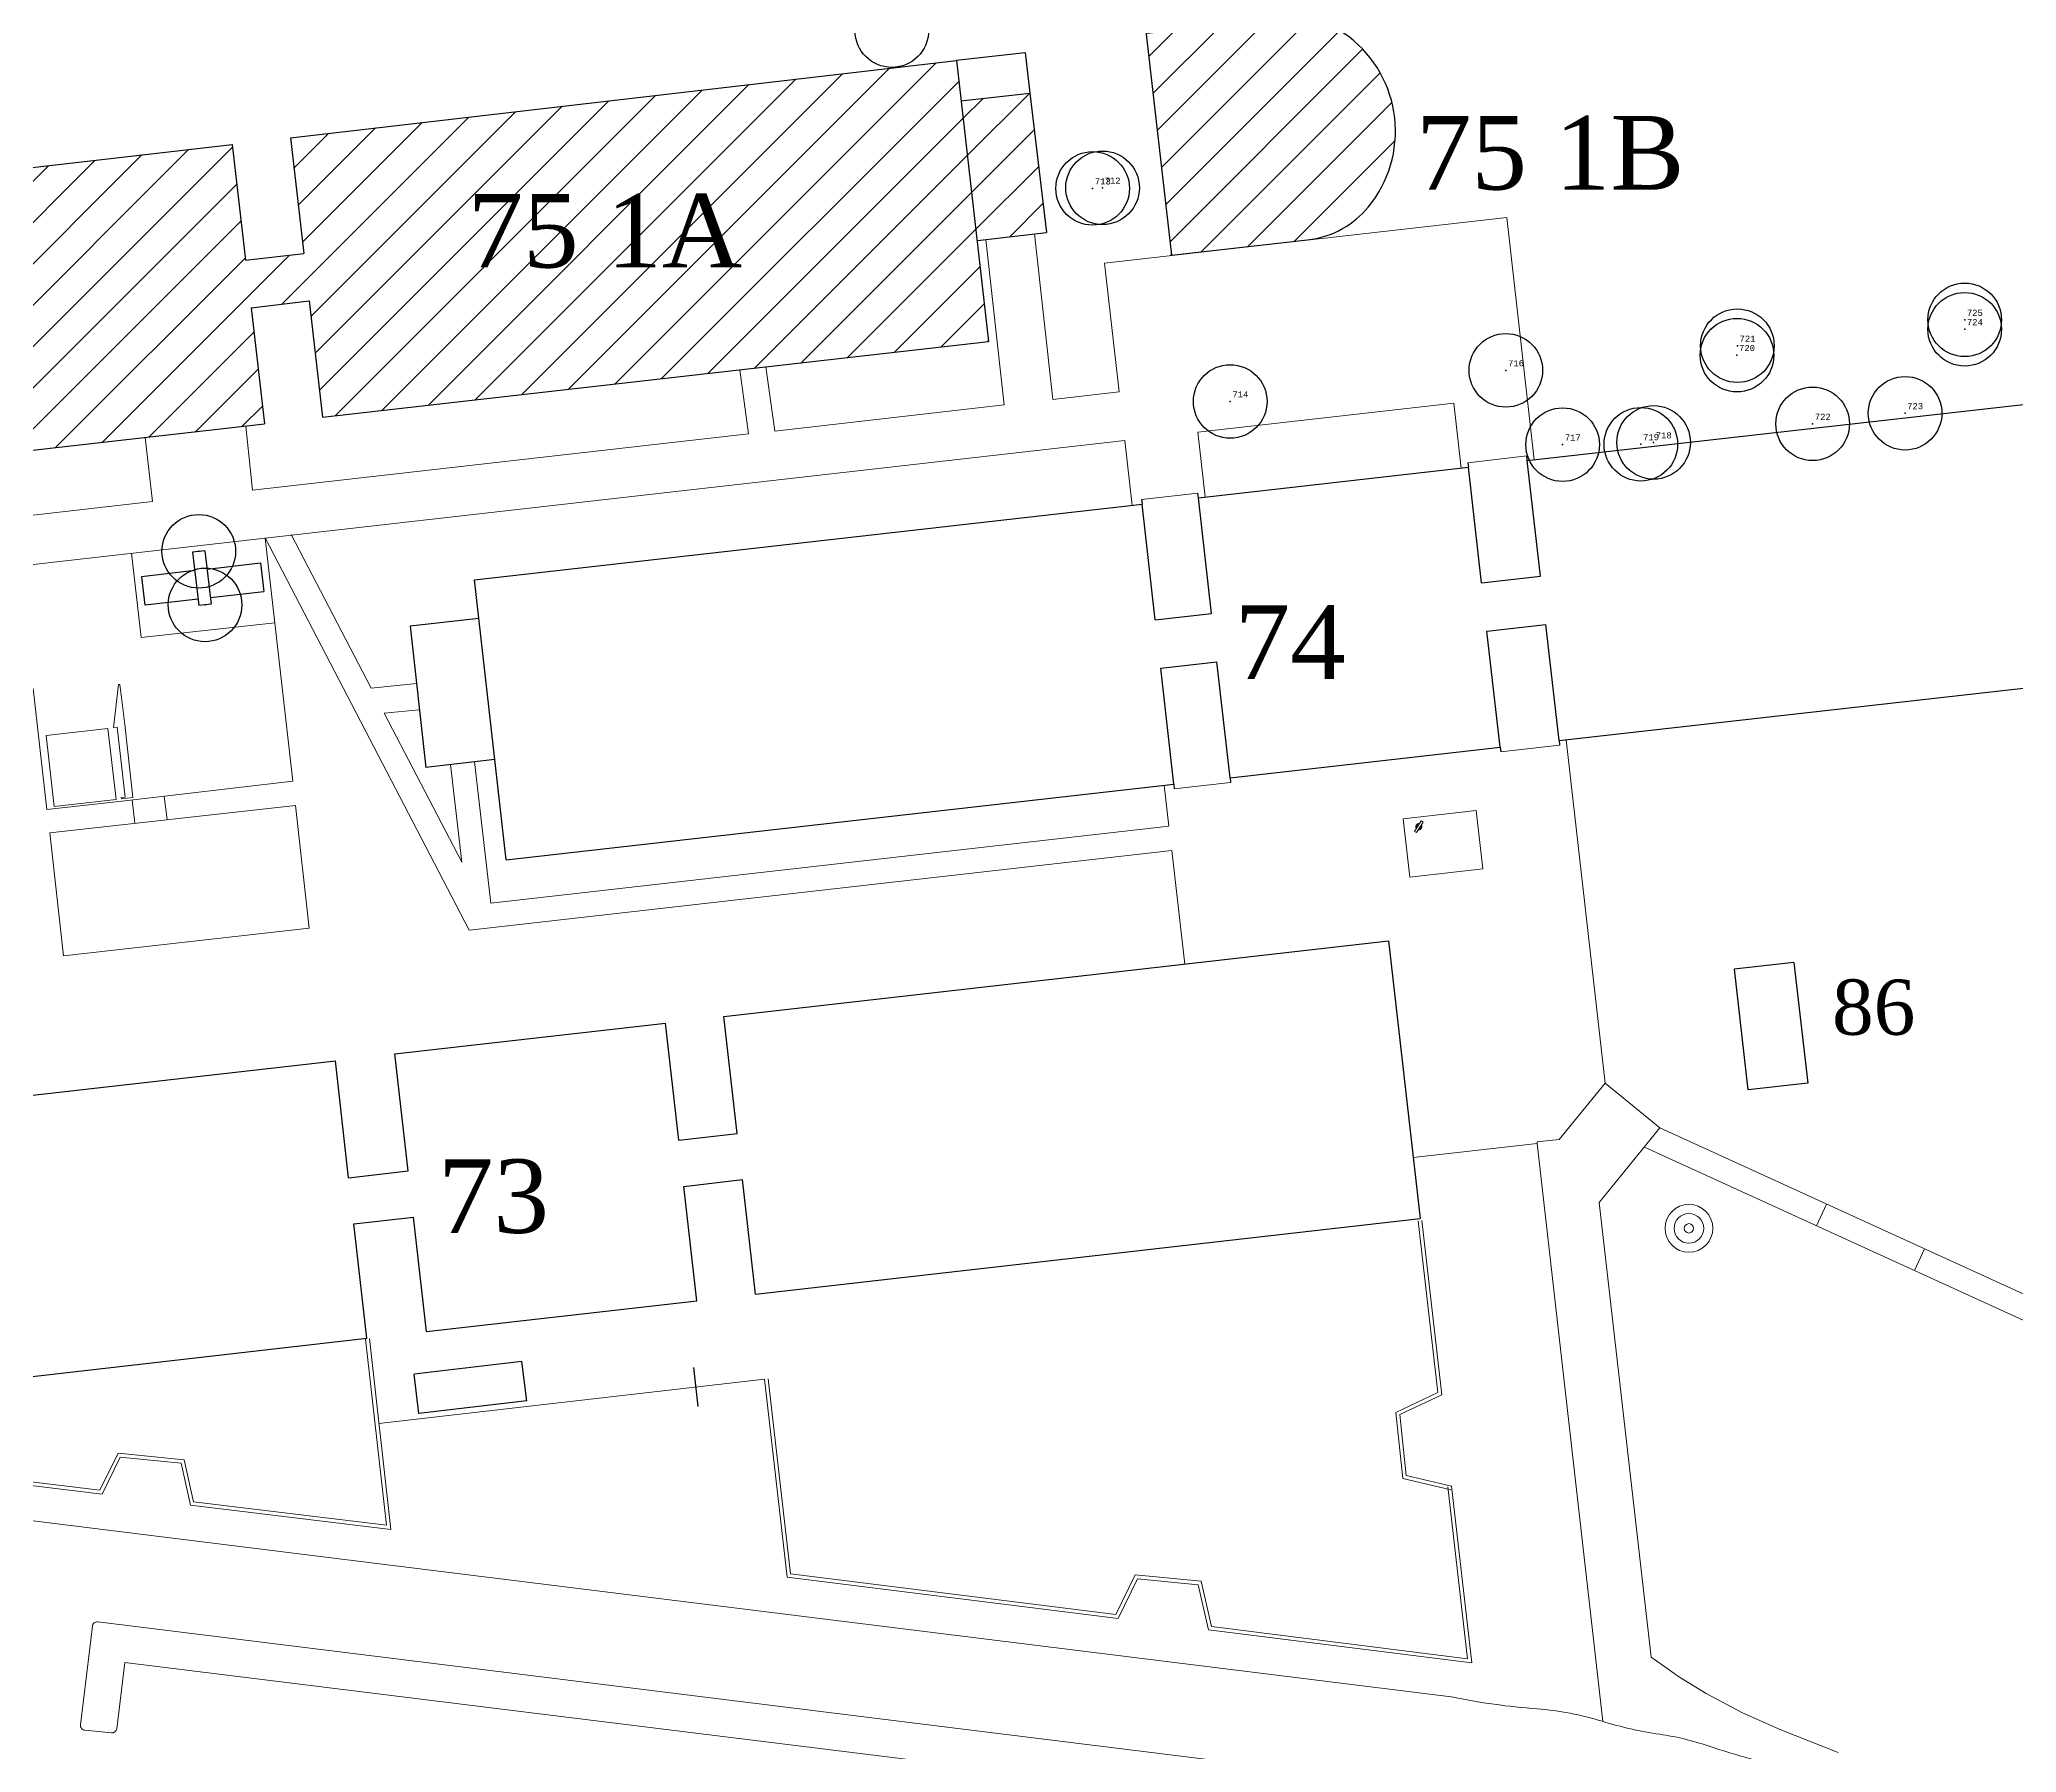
# Model space of a CAD drawing. Header units: millimetres. Extents: x 740 to 5908, y 1492 to 3373.
# Drawn here: x 5010.2 to 5171.4, y 3005.5 to 3145.2 of the extents above; entities that cross this region are included whole.
import ezdxf
from ezdxf.enums import TextEntityAlignment as Align

# ---------------------------------------------------------------- set-up
doc = ezdxf.new("R2010")
doc.units = ezdxf.units.MM
doc.header["$PDMODE"] = 32
doc.header["$PDSIZE"] = 6
for name, color, linetype in [('AUXIPUNT', 7, 'Continuous'), ('CONSTRU3', 3, 'Continuous'), ('CVL_PUNTO_NUM', 7, 'Continuous'), ('EDIFICIOS', 7, 'Continuous'), ('INSTALACIONES', 7, 'Continuous'), ('ORNATO', 1, 'Continuous')]:
    doc.layers.add(name, color=color, linetype=linetype)
doc.layers.add('VIAPEATO', color=8, linetype='Continuous', lineweight=0)
doc.styles.add('ARIAL', font='BOOKOS.TTF')
doc.styles.add('MONOTXT4', font='MONOTXT4.shx')
pattern_1 = [(45, (15638.3434, 6030.325), (-1.683798, 1.683798), [])]

msp = doc.modelspace()

# ---------------------------------------------------------------- hatches: boundary and pattern name
at = {"layer": 'EDIFICIOS', "lineweight": 0}
h = msp.add_hatch(dxfattribs=at)
h.set_pattern_fill('ANSI31', color=5, scale=0.75, style=0)
h.set_pattern_definition(pattern_1)
h.paths.add_polyline_path([(5113.62, 3128.87, 0.101456), (5116.48, 3129.8, 0.091213), (5118.56, 3131.54, 0.424272), (5117, 3145.43, 0.091214), (5114.59, 3146.67, 0.01388), (5114.23, 3146.77, 0.086469), (5111.66, 3146.95), (5100.5, 3145.7, 0.414214), (5100.45, 3145.64), (5102.53, 3127.63)])
h = msp.add_hatch(dxfattribs=at)
h.set_pattern_fill('ANSI31', color=5, scale=0.75, style=0)
h.set_pattern_definition(pattern_1)
h.paths.add_polyline_path([(5084.98, 3143.49), (5030.66, 3137.2), (5031.75, 3127.77), (5027, 3127.22), (5025.91, 3136.65), (5003.82, 3134.1), (5004.91, 3124.66), (5000.19, 3124.12), (4999.09, 3133.55), (4944.87, 3127.28), (4947.44, 3104.64), (5001.72, 3110.81), (5000.63, 3120.24), (5005.36, 3120.79), (5006.45, 3111.35), (5028.55, 3113.86), (5027.45, 3123.34), (5032.2, 3123.89), (5033.29, 3114.4), (5087.59, 3120.57)])
h.paths.add_polyline_path([(5090.96, 3140.85), (5085.35, 3140.21), (5086.65, 3128.81), (5092.32, 3129.46)])
h.paths.add_polyline_path([(4945.21, 3124.24), (4939.61, 3123.6), (4940.87, 3112.19), (4946.51, 3112.83)])
h.paths.add_polyline_path([(5043.53, 3124.93), (5071.89, 3124.93), (5071.89, 3134.42), (5043.53, 3134.42)], flags=24)

# ---------------------------------------------------------------- linework, layer by layer
at = {"color": 8, "lineweight": 0}
for p, q in [((5131.5, 3111.25), (5126.7, 3110.7)), ((5104.67, 3108.21), (5100.08, 3107.69)), ((5129.37, 3087.11), (5134.17, 3087.65)), ((5102.75, 3084.1), (5107.34, 3084.62)), ((5127.38, 3082.34), (5121.42, 3081.65)), ((5121.42, 3081.65), (5121.96, 3076.88)), ((5122.88, 3081.49), (5122.34, 3080.63)), ((5123.05, 3081.39), (5122.51, 3080.53)), ((5123.05, 3081.39), (5122.88, 3081.49)), ((5127.38, 3082.34), (5127.91, 3077.57)), ((5122.51, 3080.53), (5122.34, 3080.63)), ((5127.91, 3077.57), (5121.96, 3076.88)), ((5124.24, 3034.86), (5122.64, 3048.86)), ((5124.56, 3034.68), (5122.94, 3048.9)), ((5038.51, 3024.03), (5036.8, 3039.22)), ((5038.85, 3023.69), (5037.1, 3039.26)), ((5071.44, 3020.06), (5069.64, 3035.98)), ((5069.34, 3035.95), (5037.88, 3032.34)), ((5071.17, 3019.79), (5069.34, 3035.95)), ((5120.81, 3033.24), (5124.24, 3034.86)), ((5121.13, 3033.06), (5124.56, 3034.68)), ((5121.39, 3027.84), (5120.81, 3033.24)), ((5121.66, 3028.09), (5121.13, 3033.06)), ((5016.61, 3029.9), (5015.13, 3026.89)), ((5016.78, 3029.59), (5015.31, 3026.56)), ((5021.99, 3029.37), (5016.61, 3029.9)), ((5021.74, 3029.1), (5016.78, 3029.59)), ((5000.55, 3028.36), (5015.31, 3026.56)), ((5000.59, 3028.66), (5015.13, 3026.89)), ((5022.52, 3025.68), (5021.74, 3029.1)), ((5022.76, 3025.95), (5021.99, 3029.37)), ((5125.37, 3027.22), (5121.66, 3028.09)), ((5125.3, 3026.93), (5121.39, 3027.84)), ((5126.67, 3013.14), (5125.07, 3027.18)), ((5127.01, 3012.8), (5125.37, 3027.22)), ((5022.52, 3025.68), (5038.85, 3023.69)), ((5022.76, 3025.95), (5038.51, 3024.03)), ((5097.99, 3016.75), (5071.44, 3020.06)), ((5099.56, 3019.99), (5097.99, 3016.75)), ((5104.95, 3019.46), (5099.56, 3019.99)), ((5098.16, 3016.43), (5071.17, 3019.79)), ((5099.74, 3019.67), (5098.16, 3016.43)), ((5104.7, 3019.18), (5099.74, 3019.67)), ((5105.53, 3015.51), (5104.7, 3019.18)), ((5105.78, 3015.78), (5104.95, 3019.46)), ((5127.01, 3012.8), (5105.53, 3015.51)), ((5126.67, 3013.14), (5105.78, 3015.78))]:
    msp.add_line(p, q, dxfattribs=at)
for radius, start, end in [(0.25, 81.471, 214.3146), (0.17, 93.9247, 201.8609), (0.25, 261.471, 34.3146), (0.17, 273.9247, 21.8609)]:
    msp.add_arc((5122.69, 3081.01), radius, start, end, dxfattribs=at)
at = {"layer": 'AUXIPUNT', "color": 7}
for p in [(5023.19, 3103.47), (5023.7, 3099.1)]:
    msp.add_point(p, dxfattribs=at)
at = {"layer": 'CONSTRU3', "color": 7}
for p, q in [((5084.97, 3143.52), (5090.6, 3144.16)), ((5090.6, 3144.16), (5090.96, 3140.85)), ((5153.28, 3069.94), (5148.4, 3069.4)), ((5153.28, 3069.94), (5154.41, 3060.09)), ((5148.4, 3069.4), (5149.53, 3059.54)), ((5154.41, 3060.09), (5149.54, 3059.55))]:
    msp.add_line(p, q, dxfattribs=at)
at = {"layer": 'EDIFICIOS', "color": 7}
for p, q in [((5030.66, 3137.2), (5084.98, 3143.49)), ((5084.98, 3143.49), (5087.59, 3120.57)), ((5085.33, 3140.21), (5090.96, 3140.85)), ((5090.96, 3140.85), (5092.32, 3129.46)), ((5003.82, 3134.1), (5025.91, 3136.65)), ((5025.91, 3136.65), (5027, 3127.22)), ((5030.66, 3137.2), (5031.75, 3127.77)), ((5086.7, 3128.82), (5092.32, 3129.46)), ((5027, 3127.22), (5031.75, 3127.77)), ((5027.45, 3123.34), (5032.2, 3123.89)), ((5027.45, 3123.34), (5028.55, 3113.86)), ((5032.2, 3123.89), (5033.29, 3114.4)), ((5033.29, 3114.4), (5087.59, 3120.57)), ((5131.54, 3110.87), (5185.8, 3117.01)), ((5006.45, 3111.35), (5028.55, 3113.86)), ((5104.71, 3107.83), (5126.74, 3110.33)), ((5126.7, 3110.7), (5126.74, 3110.33)), ((5127.81, 3100.89), (5126.74, 3110.33)), ((5131.54, 3110.87), (5131.5, 3111.25)), ((5132.61, 3101.43), (5131.54, 3110.87)), ((5045.68, 3101.15), (5100.13, 3107.31)), ((5100.08, 3107.69), (5100.13, 3107.31)), ((5101.19, 3097.87), (5100.13, 3107.31)), ((5104.71, 3107.83), (5104.67, 3108.21)), ((5105.78, 3098.39), (5104.71, 3107.83)), ((5048.26, 3078.31), (5045.68, 3101.15)), ((5127.81, 3100.89), (5132.61, 3101.43)), ((5046.03, 3098), (5040.43, 3097.37)), ((5040.43, 3097.37), (5041.7, 3085.85)), ((5101.19, 3097.87), (5105.78, 3098.39)), ((5128.25, 3096.95), (5133.05, 3097.49)), ((5134.13, 3088.03), (5133.05, 3097.49)), ((5129.32, 3087.49), (5128.25, 3096.95)), ((5101.64, 3093.94), (5106.23, 3094.46)), ((5107.3, 3085), (5106.23, 3094.46)), ((5134.13, 3088.03), (5188.43, 3094.18)), ((5102.71, 3084.48), (5101.64, 3093.94)), ((5134.13, 3088.03), (5134.17, 3087.65)), ((5047.34, 3086.49), (5041.7, 3085.85)), ((5107.3, 3085), (5129.32, 3087.49)), ((5129.32, 3087.49), (5129.37, 3087.11)), ((5048.26, 3078.31), (5102.71, 3084.48)), ((5102.71, 3084.48), (5102.75, 3084.1)), ((5107.3, 3085), (5107.34, 3084.62)), ((5066.02, 3065.52), (5120.22, 3071.69)), ((5120.22, 3071.69), (5122.79, 3049.05)), ((5067.1, 3055.98), (5066.02, 3065.52)), ((5039.19, 3062.47), (5061.25, 3064.98)), ((5062.33, 3055.44), (5061.25, 3064.98)), ((4980.28, 3055.77), (5034.33, 3061.92)), ((5035.41, 3052.38), (5034.33, 3061.92)), ((5040.28, 3052.93), (5039.19, 3062.47)), ((5062.33, 3055.44), (5067.1, 3055.98)), ((5035.41, 3052.38), (5040.28, 3052.93)), ((5062.76, 3051.67), (5067.53, 3052.22)), ((5068.59, 3042.88), (5067.53, 3052.22)), ((5063.82, 3042.34), (5062.76, 3051.67)), ((5035.84, 3048.61), (5040.7, 3049.16)), ((5041.76, 3039.83), (5040.7, 3049.16)), ((5068.59, 3042.88), (5122.79, 3049.05)), ((5036.9, 3039.28), (5035.84, 3048.61)), ((5041.76, 3039.83), (5063.82, 3042.34)), ((4982.85, 3033.13), (5036.9, 3039.28))]:
    msp.add_line(p, q, dxfattribs=at)
at = {"layer": 'EDIFICIOS'}
msp.add_lwpolyline([(5102.53, 3127.63), (5102.47, 3127.67, 0.414214), (5102.53, 3127.63), (5113.62, 3128.87, 0.101456), (5116.48, 3129.8, 0.091213), (5118.56, 3131.54, 0.424272), (5117, 3145.43, 0.091214), (5114.59, 3146.67, 0.01388), (5114.23, 3146.77, 0.086469), (5111.66, 3146.95), (5100.5, 3145.7, 0.414214), (5100.45, 3145.64), (5102.53, 3127.63)], format="xyb", dxfattribs=at)
at = {"layer": 'INSTALACIONES', "color": 7}
for p in [(5079.71, 3145.94), (5096.09, 3133.07), (5096.9, 3133.12), (5167.21, 3122.35), (5148.67, 3120.24), (5167.21, 3121.58), (5148.64, 3119.47), (5129.79, 3118.23), (5107.31, 3115.69), (5154.81, 3113.87), (5162.35, 3114.73), (5134.42, 3112.17), (5140.8, 3112.2), (5141.84, 3112.35)]:
    msp.add_point(p, dxfattribs=at)
at = {"layer": 'ORNATO', "color": 7}
for p, q in [((5023.69, 3103.52), (5022.69, 3103.41)), ((5022.69, 3103.41), (5023.2, 3099.04)), ((5023.69, 3103.51), (5024.2, 3099.16)), ((5023.87, 3102.01), (5028.22, 3102.52)), ((5028.22, 3102.52), (5028.49, 3100.2)), ((5022.87, 3101.9), (5018.51, 3101.39)), ((5018.51, 3101.39), (5018.78, 3099.07)), ((5023.14, 3099.58), (5018.78, 3099.07)), ((5024.2, 3099.16), (5023.2, 3099.04)), ((5024.14, 3099.69), (5028.49, 3100.2)), ((5049.54, 3037.38), (5040.75, 3036.35)), ((5041.15, 3033.14), (5040.75, 3036.35)), ((5049.94, 3034.17), (5049.54, 3037.38)), ((5063.91, 3033.73), (5063.57, 3036.89)), ((5049.94, 3034.17), (5041.15, 3033.14))]:
    msp.add_line(p, q, dxfattribs=at)
at = {"layer": 'VIAPEATO', "color": 8}
for p, q in [((5097.06, 3126.96), (5129.86, 3130.69)), ((5132.11, 3110.93), (5129.86, 3130.69)), ((5087.39, 3128.91), (5088.88, 3115.41)), ((5091.36, 3129.36), (5092.85, 3115.86)), ((5097.06, 3126.96), (5098.26, 3116.47)), ((5067.31, 3118.26), (5068.03, 3113.04)), ((5069.45, 3118.51), (5070.17, 3113.28)), ((5070.17, 3113.28), (5088.88, 3115.41)), ((5092.85, 3115.86), (5098.26, 3116.47)), ((5104.68, 3113.2), (5125.55, 3115.56)), ((5126.15, 3110.26), (5125.55, 3115.56)), ((5027.02, 3113.68), (5027.58, 3108.45)), ((4932.72, 3093.65), (5098.72, 3112.52)), ((5018.82, 3112.75), (5019.41, 3107.52)), ((5027.58, 3108.45), (5068.03, 3113.04)), ((5099.32, 3107.22), (5098.72, 3112.52)), ((5105.28, 3107.9), (5104.68, 3113.2)), ((4947.37, 3099.34), (5019.41, 3107.52)), ((5028.6, 3104.55), (5030.86, 3084.73)), ((5028.61, 3104.57), (5045.23, 3072.57)), ((5030.73, 3104.83), (5037.24, 3092.31)), ((5017.7, 3103.33), (5018.49, 3096.43)), ((5018.49, 3096.43), (5029.39, 3097.65)), ((5016.24, 3089.09), (5016.65, 3092.6)), ((5017.17, 3089.35), (5016.74, 3092.6)), ((5037.24, 3092.31), (5040.95, 3092.68)), ((5010.8, 3082.42), (5009.67, 3092.27)), ((5017.17, 3089.35), (5017.82, 3083.39)), ((5038.31, 3090.26), (5041.16, 3090.54)), ((5038.31, 3090.26), (5044.63, 3078.11)), ((5010.74, 3088.45), (5015.77, 3089.01)), ((5011.4, 3082.65), (5010.74, 3088.45)), ((5015.77, 3089.01), (5016.44, 3083.22)), ((5016.54, 3089.13), (5016.24, 3089.09)), ((5017.18, 3083.42), (5016.54, 3089.13)), ((5137.88, 3060.09), (5134.7, 3088.1)), ((5043.71, 3086.08), (5044.63, 3078.11)), ((5045.68, 3086.3), (5047.01, 3074.76)), ((5030.86, 3084.73), (5016.92, 3083.1)), ((5101.92, 3084.39), (5102.3, 3081.04)), ((5016.92, 3083.1), (5010.8, 3082.42)), ((5031.07, 3082.75), (5011.03, 3080.5)), ((5016.44, 3083.22), (5011.4, 3082.65)), ((5016.87, 3083.38), (5017.18, 3083.42)), ((5016.88, 3083.27), (5016.87, 3083.38)), ((5016.88, 3083.27), (5017.82, 3083.39)), ((5017.76, 3083.21), (5017.98, 3081.3)), ((5020.38, 3083.51), (5020.6, 3081.59)), ((5032.18, 3072.72), (5031.07, 3082.75)), ((5011.03, 3080.5), (5012.17, 3070.47)), ((5102.3, 3081.04), (5047.01, 3074.76)), ((5045.27, 3072.57), (5102.54, 3079.06)), ((5102.54, 3079.06), (5103.6, 3069.8)), ((5012.17, 3070.47), (5032.18, 3072.72)), ((5134.15, 3055.5), (5137.88, 3060.09)), ((5142.35, 3056.45), (5137.88, 3060.09)), ((5134.15, 3055.5), (5132.33, 3055.3)), ((5142.35, 3056.45), (5137.41, 3050.35)), ((5142.35, 3056.45), (5187.55, 3035.79)), ((5122.23, 3054.03), (5132.35, 3055.16)), ((5132.35, 3055.16), (5132.33, 3055.3)), ((5132.35, 3055.16), (5137.7, 3008.03)), ((5141.09, 3054.87), (5187.52, 3033.64)), ((5137.41, 3050.35), (5141.65, 3013.28)), ((5155.13, 3048.45), (5155.94, 3050.23)), ((5163.12, 3044.8), (5163.93, 3046.57)), ((5125.34, 3010.04), (4970.84, 3029.21)), ((5143.96, 3011.65), (5141.65, 3013.28)), ((5146.13, 3010.32), (5143.96, 3011.65)), ((5149.1, 3008.74), (5146.13, 3010.32)), ((5152.22, 3007.34), (5149.1, 3008.74)), ((5152.22, 3007.34), (5156.9, 3005.5))]:
    msp.add_line(p, q, dxfattribs=at)
at = {"layer": 'VIAPEATO', "color": 7}
msp.add_line((5016.74, 3092.6), (5016.65, 3092.6), dxfattribs=at)
at = {"layer": 'VIAPEATO', "color": 8, "lineweight": 0}
for p, q in [((5014.51, 3015.8), (5013.54, 3007.75)), ((5125.44, 3002.46), (5014.96, 3016.15)), ((5016.5, 3007.44), (5017.17, 3012.85)), ((5017.17, 3012.85), (5087.68, 3004.1)), ((5013.9, 3007.31), (5016.06, 3007.09))]:
    msp.add_line(p, q, dxfattribs=at)
at = {"layer": 'VIAPEATO', "color": 8}
for radius in [1.95, 1.21, 0.382]:
    msp.add_circle((5144.72, 3048.25), radius, dxfattribs=at)
at = {"layer": 'VIAPEATO', "color": 8, "lineweight": 0}
for centre, start, end in [((5014.91, 3015.75), 82.9347, 173.1062), ((5013.94, 3007.71), 173.1062, 264.2128), ((5016.1, 3007.49), 264.2128, 352.9236)]:
    msp.add_arc(centre, 0.4, start, end, dxfattribs=at)
at = {"layer": 'VIAPEATO', "color": 8}
for centre, radius, start, end in [((5136.47, 3064.02), 55.12, 258.3542, 265.7066), ((5130.55, 2985.16), 23.96, 72.7546, 85.7066), ((5146.72, 3037.25), 30.58, 252.7546, 261.7742), ((5139.19, 2985.21), 22, 71.1795, 81.7742), ((5164.65, 3059.92), 56.92, 251.1795, 255.2595)]:
    msp.add_arc(centre, radius, start, end, dxfattribs=at)

# ---------------------------------------------------------------- texts
at = {"layer": 'CVL_PUNTO_NUM', "color": 7, "style": 'ARIAL'}
for s, height, p in [('75 1B', 6, (5122.45, 3132.98)), ('75 1A', 6, (5045.11, 3126.62)), ('74', 6, (5107.66, 3093.06)), ('86', 4.5, (5156.39, 3064.04)), ('73', 6, (5042.69, 3047.88))]:
    msp.add_text(s, height=height, dxfattribs=at).set_placement(p)
at = {"layer": 'INSTALACIONES', "color": 7, "style": 'MONOTXT4'}
for s, p in [('713', (5096.27, 3133.24)), ('712', (5097.07, 3133.3)), ('725', (5167.39, 3122.52)), ('724', (5167.39, 3121.76)), ('720', (5148.81, 3119.65)), ('721', (5148.85, 3120.41)), ('716', (5129.97, 3118.41)), ('714', (5107.49, 3115.87)), ('723', (5162.52, 3114.91)), ('722', (5154.99, 3114.04)), ('717', (5134.6, 3112.35)), ('719', (5140.98, 3112.38)), ('718', (5142.02, 3112.53))]:
    msp.add_text(s, height=0.5, dxfattribs=at).set_placement(p, align=Align.BOTTOM_LEFT)

doc.saveas('drawing.dxf')
